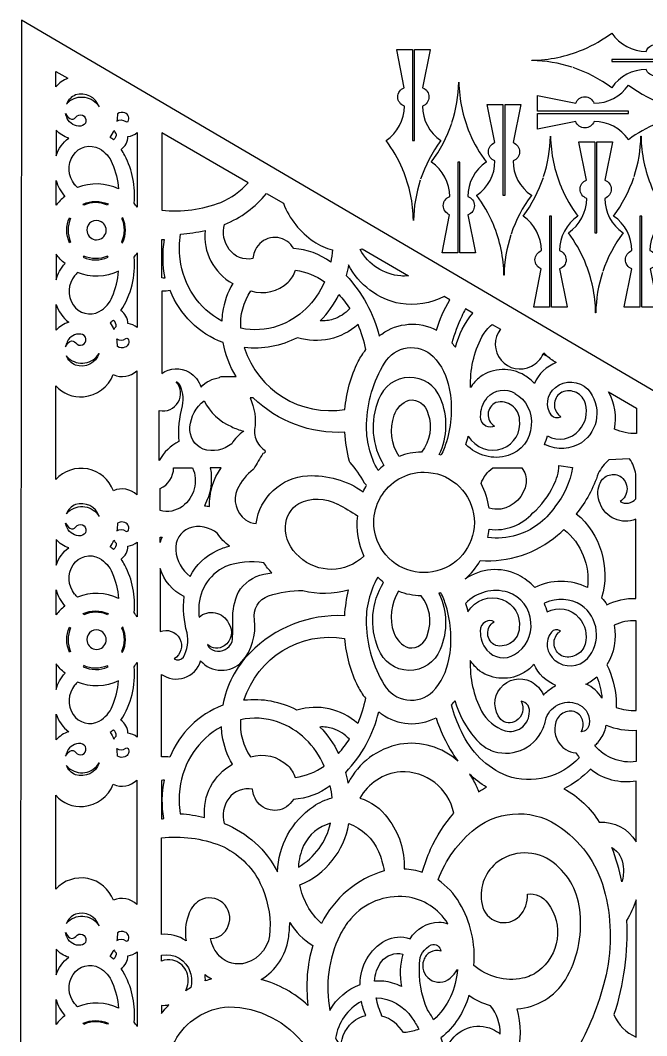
# Model space of a CAD drawing. Header units: millimetres. Extents: x 0 to 3267, y -2436 to 1998.
# Drawn here: x 2 to 604, y 1023 to 1998 of the extents above; entities that cross this region are included whole.
import ezdxf

# ---------------------------------------------------------------- set-up
doc = ezdxf.new("R2010")
doc.units = ezdxf.units.MM
doc.layers.get('0').update_dxf_attribs({"color": 70})

msp = doc.modelspace()

# ---------------------------------------------------------------- linework, layer by layer
for points in [[(731.98, 381.96), (731.98, 1570.68), (3.25, 1998.28), (2.02, 799.35)], [(504.5, 1677.62), (508.73, 1675.16)]]:
    msp.add_lwpolyline(points)
for points in [[(532.21, 1953.2, 0.075188), (493.49, 1959.65, -0.984999), (493.49, 1959.83, 0.095578), (542.16, 1969.98), (542.96, 1970.32, 0.060023), (570.16, 1986, -0.427199), (570.29, 1985.98, 0.246783), (603.32, 1968.43, -0.711573), (620.93, 1968.56), (657.48, 1975.83, -0.472994), (657.59, 1975.74, 0.00008), (657.59, 1960.84, -0.414262), (657.5, 1960.75), (570.31, 1960.75), (570.31, 1958.73), (657.5, 1958.73, -0.414216), (657.59, 1958.64), (657.59, 1943.74, -0.472994), (657.48, 1943.65), (620.9, 1950.93, -0.701731), (603.36, 1951.05, 0.248166), (570.29, 1933.51, -0.427814), (570.16, 1933.48, 0.080411), (533.01, 1952.93)], [(386.29, 1844.69, 0.075188), (379.83, 1805.98, -0.984999), (379.65, 1805.98, 0.095578), (369.5, 1854.65), (369.16, 1855.44, 0.060023), (353.49, 1882.65, -0.427199), (353.51, 1882.77, 0.246783), (371.06, 1915.8, -0.711573), (370.92, 1933.42), (363.65, 1969.96, -0.472994), (363.74, 1970.07, 0.00008), (378.64, 1970.07, -0.414262), (378.73, 1969.98), (378.73, 1882.79), (380.75, 1882.79), (380.75, 1969.98, -0.414216), (380.84, 1970.07), (395.74, 1970.07, -0.472994), (395.83, 1969.96), (388.55, 1933.38, -0.701731), (388.43, 1915.84, 0.248166), (405.98, 1882.77, -0.427814), (406, 1882.65, 0.080411), (386.55, 1845.49)], [(416.73, 1900.15, 0.075188), (423.18, 1938.86, -0.984999), (423.36, 1938.86, 0.095578), (433.52, 1890.19), (433.86, 1889.39, 0.060023), (449.53, 1862.19, -0.427199), (449.51, 1862.06, 0.246783), (431.96, 1829.03, -0.711573), (432.1, 1811.42), (439.36, 1774.87, -0.472994), (439.27, 1774.77, 0.00008), (424.37, 1774.77, -0.414262), (424.28, 1774.86), (424.28, 1862.04), (422.26, 1862.04), (422.26, 1774.86, -0.414216), (422.17, 1774.77), (407.27, 1774.77, -0.472994), (407.19, 1774.87), (414.47, 1811.46, -0.701731), (414.59, 1828.99, 0.248166), (397.04, 1862.06, -0.427814), (397.02, 1862.19, 0.080411), (416.47, 1899.35)], [(624.31, 1916.38, 0.075188), (663.02, 1909.92, -0.984999), (663.02, 1909.74, 0.095578), (614.35, 1899.59), (613.56, 1899.25, 0.060023), (586.35, 1883.58, -0.427199), (586.23, 1883.6, 0.246783), (553.2, 1901.15, -0.711573), (535.58, 1901.01), (499.04, 1893.75, -0.472994), (498.93, 1893.83, 0.00008), (498.93, 1908.73, -0.414262), (499.02, 1908.82), (586.21, 1908.82), (586.21, 1910.84), (499.02, 1910.84, -0.414216), (498.93, 1910.93), (498.93, 1925.83, -0.472994), (499.04, 1925.92), (535.62, 1918.64, -0.701731), (553.16, 1918.52, 0.248166), (586.23, 1936.07, -0.427814), (586.35, 1936.09, 0.080411), (623.51, 1916.64)], [(473.29, 1792.04, 0.075188), (466.83, 1753.33, -0.984999), (466.65, 1753.33, 0.095578), (456.5, 1802), (456.16, 1802.8, 0.060023), (440.49, 1830, -0.427199), (440.51, 1830.13, 0.246783), (458.06, 1863.16, -0.711573), (457.92, 1880.77), (450.66, 1917.31, -0.472994), (450.74, 1917.42, 0.00008), (465.64, 1917.42, -0.414262), (465.73, 1917.33), (465.73, 1830.15), (467.75, 1830.15), (467.75, 1917.33, -0.414216), (467.84, 1917.42), (482.74, 1917.42, -0.472994), (482.83, 1917.31), (475.55, 1880.73, -0.701731), (475.43, 1863.2, 0.248166), (492.98, 1830.13, -0.427814), (493, 1830, 0.080411), (473.55, 1792.84)], [(504.82, 1848.15, 0.075188), (511.28, 1886.86, -0.984999), (511.46, 1886.86, 0.095578), (521.61, 1838.19), (521.95, 1837.39, 0.060023), (537.62, 1810.19, -0.427199), (537.6, 1810.06, 0.246783), (520.05, 1777.03, -0.711573), (520.19, 1759.42), (527.45, 1722.87, -0.472994), (527.37, 1722.77, 0.00008), (512.47, 1722.77, -0.414262), (512.38, 1722.86), (512.38, 1810.04), (510.36, 1810.04), (510.36, 1722.86, -0.414216), (510.27, 1722.77), (495.37, 1722.77, -0.472994), (495.28, 1722.87), (502.56, 1759.46, -0.701731), (502.68, 1776.99, 0.248166), (485.13, 1810.06, -0.427814), (485.11, 1810.19, 0.080411), (504.56, 1847.35)], [(591.73, 1848.15, 0.075188), (598.18, 1886.86, -0.984999), (598.36, 1886.86, 0.095578), (608.52, 1838.19), (608.86, 1837.39, 0.060023), (624.53, 1810.19, -0.427199), (624.51, 1810.06, 0.246783), (606.96, 1777.03, -0.711573), (607.1, 1759.42), (614.36, 1722.87, -0.472994), (614.27, 1722.77, 0.00008), (599.37, 1722.77, -0.414262), (599.28, 1722.86), (599.28, 1810.04), (597.26, 1810.04), (597.26, 1722.86, -0.414216), (597.17, 1722.77), (582.27, 1722.77, -0.472994), (582.19, 1722.87), (589.47, 1759.46, -0.701731), (589.59, 1776.99, 0.248166), (572.04, 1810.06, -0.427814), (572.02, 1810.19, 0.080411), (591.47, 1847.35)], [(561.38, 1756.04, 0.075188), (554.92, 1717.33, -0.984999), (554.74, 1717.33, 0.095578), (544.59, 1766), (544.25, 1766.8, 0.060023), (528.58, 1794, -0.427199), (528.6, 1794.13, 0.246783), (546.15, 1827.16, -0.711573), (546.01, 1844.77), (538.75, 1881.31, -0.472994), (538.83, 1881.42, 0.00008), (553.73, 1881.42, -0.414262), (553.82, 1881.33), (553.82, 1794.15), (555.84, 1794.15), (555.84, 1881.33, -0.414216), (555.93, 1881.42), (570.83, 1881.42, -0.472994), (570.92, 1881.31), (563.64, 1844.73, -0.701731), (563.52, 1827.2, 0.248166), (581.07, 1794.13, -0.427814), (581.09, 1794, 0.080411), (561.64, 1756.84)], [(479.4, 1003.15, 0.137766), (479.29, 1048.55, 0.241384), (525.66, 1076.41, 0.005192), (525.68, 1076.45, 0.159784), (539.86, 1140.31, 0.217938), (513.94, 1189.03, 0.3489), (458.94, 1188.3, 0.004184), (458.91, 1188.28, 0.280726), (445.7, 1148.68, 0.604821), (481.48, 1137.43, 0.006251), (481.52, 1137.47, 0.211321), (489.18, 1158.72, -0.275499), (508.84, 1150.1, 0.004729), (508.86, 1150.07, -0.412638), (499.35, 1084.35, -0.103016), (484.61, 1077.88, -0.234399), (437.89, 1090.17, 0.153399), (424.04, 1150.13, 0.001419), (424.03, 1150.14, 0.106872), (403.35, 1172.33, -0.136898), (439.21, 1221.66, -0.338236), (521.93, 1222.11, 0.005613), (521.96, 1222.08, -0.182572), (563.94, 1158.74, 0.003822), (563.94, 1158.71, -0.122379), (563.59, 1076.18, 0.001571), (563.59, 1076.17, -0.072228), (535.42, 1006.78, 0.431154)]]:
    msp.add_lwpolyline(points, format="xyb")
for points in [[(47.55, 1942.59, 0.107867), (36.1, 1934.42), (36.1, 1949.23)], [(46.36, 1917.58, -0.072653), (48.21, 1919.76, -0.001702), (48.22, 1919.76, -0.462228), (77.87, 1915.2, 0.40568), (55.1, 1926.55, 0.202051)], [(45.51, 1908.77, 0.169709), (49.74, 1903.81, 0.394398), (55.28, 1905.05, 0.000225), (55.28, 1905.05, -1.59835), (60.11, 1896.62, 0.009469), (60.03, 1896.62, -0.32586), (47.15, 1904.08, 0.016813), (47.09, 1904.2, -0.075408)], [(94.7, 1901.26, -0.320271), (103.34, 1901.02, -0.004628), (103.37, 1901, 0.385879), (105.49, 1901.15, 0.469381), (102.59, 1909.29, -0.001752), (102.58, 1909.3, 0.232572), (95.26, 1908.57, -0.04732)], [(36.37, 1868.19, -0.157722), (48.54, 1885.05, -0.132017), (36.37, 1892.85)], [(91.98, 1892.24, 0.124616), (94.17, 1889.31, -0.18109), (91.69, 1883.27, 0.025283), (88.38, 1885.78, 0.047702)], [(114.21, 1890.36), (114.21, 1818.66, 0.0299), (111.34, 1822.72, 0.144664), (102.46, 1868.35, 0.003754), (102.45, 1868.38, 0.033936), (98.8, 1874.16, 0.23668), (105.44, 1886.6, 0.143941)], [(220.9, 1842.07), (137.93, 1890.18), (137.93, 1815.92, 0.119625), (194.78, 1823.36, 0.105845)], [(54.24, 1840.51, -0.327772), (52.77, 1868.52, 0.001268), (52.78, 1868.52, -0.389955), (77.9, 1874.97, -0.169114), (90.4, 1860.84, -0.071935), (96.51, 1836.23, 0.212255), (56.88, 1837.47, -0.025664), (54.26, 1840.48, 0.005122)], [(36.37, 1844.51, 0.10604), (44.87, 1828.88, 0.077084), (36.37, 1820.61)], [(258.05, 1786.18, 0.487412), (226.95, 1775.78, 0.067288), (225.37, 1769.33, -0.295252), (202.67, 1778.19), (202.66, 1778.2, -0.226827), (198.14, 1802.22, 0.129416), (238.49, 1831.87), (254.75, 1822.44, 0.152544), (283.97, 1785.78, 0.09263), (301.9, 1777.64, -0.02833), (300.2, 1765.96, 0.146407), (264.65, 1778.98, 0.109788), (258.1, 1786.15)], [(62.91, 1820.62), (62.29, 1821.71, -0.213387), (86.27, 1821.79), (85.64, 1820.7, 0.210982)], [(50.38, 1785.23), (49.29, 1784.6, -0.213387), (49.21, 1808.58), (50.3, 1807.95, 0.210982)], [(66.03, 1796.7, 1.753835), (79.83, 1804.74, -0.005242), (79.79, 1804.76, 0.584154), (66.03, 1796.74, -0.005242)], [(99.27, 1785.23), (100.35, 1784.6, 0.213387), (100.43, 1808.58), (99.34, 1807.95, -0.210982)], [(179.47, 1796.34, 0.29831), (206.09, 1745.31, 0.092799), (196.34, 1717.5, 0), (196.34, 1717.5, 0), (196.34, 1717.5, 0), (196.34, 1717.5), (196.34, 1717.5), (196.34, 1717.5), (196.34, 1717.5), (196.34, 1717.5), (196.34, 1717.5), (196.34, 1717.5), (196.34, 1717.5), (196.34, 1717.5), (196.34, 1717.5, 0), (196.34, 1717.5, 0), (196.34, 1717.5, 0), (196.34, 1717.5, 0.025294), (195.5, 1709.24, -0.244348), (155.66, 1768.74, 0.003778), (155.66, 1768.77, -0.070881), (156.03, 1792.8, 0.041323)], [(137.93, 1787.63, 0.004265), (140.17, 1787.54, 0.09327), (140.88, 1750.66, -0.040252), (137.93, 1750.77)], [(374.87, 1752.79, -0.037183), (367.46, 1752.6, -0.248804), (328.52, 1777.95, 0.010232), (330.45, 1778.54)], [(36.37, 1748.94, -0.10692), (44.96, 1764.66, -0.074087), (36.37, 1773.6)], [(62.91, 1771.73), (62.29, 1770.65, 0.213387), (86.27, 1770.57), (85.64, 1771.66, -0.210982)], [(114.21, 1774.76), (114.21, 1703.06, 0.143941), (105.44, 1706.83, 0.240026), (98.63, 1719.38, 0.169709), (111.35, 1770.72, 0.029874)], [(54.24, 1752.91, 0.327772), (52.77, 1724.91, -0.001268), (52.78, 1724.9, 0.389955), (77.9, 1718.46, 0.169114), (90.4, 1732.59, 0.071935), (96.51, 1757.2, -0.212255), (56.88, 1755.95, 0.025664), (54.26, 1752.95, -0.005122)], [(266.41, 1758.06, -0.116466), (294.14, 1747.14, -0.214872), (249.59, 1704.58, -0.135827), (213.94, 1702.46, -0.170616), (223.56, 1738.21, 0.270764), (259.35, 1746.57, 0.007454), (259.39, 1746.61, 0.116847)], [(367.13, 1726.09, -0.232675), (317.38, 1763.3, -0.022974), (314.94, 1753.12, -0.134479), (346.71, 1694.94, -0.014453), (349.34, 1696.86, -0.28531), (401.83, 1700.53, -0.055841), (414.6, 1729.75), (409.2, 1732.88, -0.163801), (367.17, 1726.08)], [(164.26, 1660.17, -0.169319), (175.64, 1645.83, -0.186377), (193.36, 1654.91, -0.269563), (195.1, 1655.93), (209.24, 1655.93, -0.089278), (196.88, 1688.64, -0.213144), (146.11, 1738.6, -0.059492), (137.93, 1738.04), (137.93, 1658.93, -0.289844), (164.17, 1660.22, -0.012247)], [(290.19, 1709.5, 0.084729), (308.02, 1734.89, -0.043446), (318.49, 1721.22, -0.13138), (302.57, 1711.05, 0), (302.57, 1711.05), (302.57, 1711.05, 0), (302.57, 1711.05, -0.091525)], [(36.37, 1725.25, 0.158442), (48.64, 1708.3, 0.130583), (36.37, 1700.47)], [(426.12, 1713.68, 0.04527), (416.62, 1688.32, -0.02163), (419.97, 1684.11, -0.10039), (436.61, 1716.99), (429.8, 1720.94, 0.024163), (426.15, 1713.74)], [(91.98, 1701.18, -0.124616), (94.17, 1704.11, 0.18109), (91.69, 1710.15, -0.025283), (88.38, 1707.64, -0.047702)], [(333.89, 1681.84, 0.054675), (326.47, 1706.07, -0.264039), (268.18, 1693.32, -0.14773), (217.23, 1683.85, 0.37369), (313.93, 1624.36, -0.09809), (326.69, 1670.53, -0.001542), (326.69, 1670.54, -0.047973)], [(493.02, 1665.89, 0.15399), (504.5, 1677.62, 0.012057), (505.06, 1678.81, 0.031421), (508.73, 1675.16, 0.038719), (513.84, 1671.35), (513.86, 1671.34, 0.023278), (516.95, 1669.58, 0.191038), (495.9, 1649.33, 0.071641), (486.55, 1657.05), (486.54, 1657.06, 0.296635), (443.8, 1655.7, 0.020151), (443.67, 1655.6, 0.077038), (434.64, 1645.47, -0.131628), (445.56, 1694.16, -0.10067), (455.33, 1706.13), (463.34, 1701.49, 0.803209), (492.99, 1665.88)], [(45.51, 1684.65, -0.169709), (49.74, 1689.62, -0.394398), (55.28, 1688.37, -0.000225), (55.28, 1688.37, 1.59835), (60.11, 1696.8, -0.009469), (60.03, 1696.81, 0.32586), (47.15, 1689.35, -0.016813), (47.09, 1689.23, 0.075408)], [(94.7, 1692.17, 0.320271), (103.34, 1692.4, 0.004628), (103.37, 1692.43, -0.385879), (105.49, 1692.27, -0.469381), (102.59, 1684.13, 0.001752), (102.58, 1684.13, -0.232572), (95.26, 1684.85, 0.04732)], [(46.36, 1675.85, 0.072653), (48.21, 1673.67, 0.001702), (48.22, 1673.66, 0.462228), (77.87, 1678.22, -0.40568), (55.1, 1666.88, -0.202051)], [(404.46, 1581.03, 0.217058), (405.7, 1635.13, 0.69176), (346.28, 1634.05, 0.242094), (351.36, 1570.59, 0.031649), (345.82, 1565.65, -0.141774), (334.7, 1610.63, 0.003779), (334.7, 1610.66, -0.132356), (351.91, 1668.9, 0.004785), (351.93, 1668.93, -0.485158), (398.8, 1675.35, -0.141203), (414.09, 1644.56, 0.004366), (414.1, 1644.52, -0.125877), (411.39, 1593.22, 0), (411.39, 1593.22), (411.39, 1593.22, 0), (411.39, 1593.22, -0.034434), (406.4, 1580.43, 0.007016)], [(91.37, 1657.8, 0.310382), (113.94, 1661.63), (113.94, 1542.22, 0.306898), (91.46, 1546.26, 0.562794), (36.1, 1556.96), (36.1, 1647.22, 0.245573), (62.77, 1636.56, 0.282449)], [(135.54, 1575.38), (135.54, 1623.25, 0.719016), (151.85, 1651.02, -0.153265), (154.16, 1649.42, -0.185165), (157.48, 1627.85, 0.089691), (154.32, 1593.7, 0.143992)], [(508.37, 1598.97, 0.354886), (539.07, 1604.5, 0.253376), (544.88, 1629.87, 0.451638), (522.48, 1641.07, 0.029103), (522.27, 1640.97, 0.498747), (519.1, 1619.12, 0.007084), (519.14, 1619.08, 0.062982), (521.4, 1617.41, -0.019371), (520.9, 1617.08, -0.345913), (512.56, 1618.27, -0.412622), (516.03, 1645.49, 0.004761), (516.06, 1645.52, -0.386346), (547.22, 1643.75, -0.446851), (541.32, 1592.44, -0.2518), (506.56, 1590.27, 0.00939), (506.49, 1590.3, -0.005748), (505.57, 1590.7, 0.036242)], [(449.36, 1608.31, -0.277058), (444.27, 1617.27, 0.012713), (444.27, 1617.37, -0.182089), (450.64, 1635.75, -0.36783), (477.24, 1639.87, 0.005785), (477.28, 1639.85, -0.296853), (492.82, 1608.93, 0.015282), (492.81, 1608.8, -0.311381), (470.79, 1580.08, -0.283946), (430.08, 1590.82, 0.018982), (432.4, 1598.85, 0.35807), (465.32, 1586.82, 0.008805), (465.38, 1586.84, 0.346203), (481.71, 1614.58, 0.470684), (459.21, 1631.12, 0.045317), (458.87, 1630.99, 0.604523), (457.6, 1608.38, -0.253055)], [(593.99, 1625.73), (593.99, 1601.33, -0.125877), (573.01, 1605.52, 0.172197), (567.2, 1641.26)], [(216.64, 1603.44, 0.096814), (205.11, 1591.46, -0.260405), (177.77, 1586.19, -0.327803), (165.02, 1607.5, 0.00496), (165.03, 1607.54, -0.21631), (178.77, 1632.67, 0.175088), (204.76, 1607.83, 0.049621)], [(230.83, 1591.13, 0.100397), (236.31, 1585.66, -0.754787), (235.14, 1581.98, 0.014683), (226.4, 1567.37, -0.102602), (225.87, 1566.75, 0.12157), (210.49, 1547.6, 0.350591), (218.33, 1518.36, 0.141572), (228.63, 1514.91, -0.357271), (277.8, 1560.68, -0.003501), (277.83, 1560.68, -0.165977), (331.44, 1545.28, -0.024418), (334.68, 1551.43, 0.007629), (332.74, 1553.53, -0.070618), (332.42, 1553.99, 0.066406), (318.79, 1573.44, -0.121522), (318.32, 1574.28, -0.049445), (313.73, 1602.54, -0.208621), (225.69, 1635.48), (222.73, 1635.48, -0.152633), (227.02, 1605.1, 0.171634), (230.81, 1591.16, -0.004706)], [(387.45, 1583.45, 0.097545), (365.85, 1579.11, -0.232435), (361.22, 1618.76, 0.003442), (361.23, 1618.79, -0.226304), (375.49, 1633.44, -0.389825), (393.49, 1620.85, 0.033803), (393.57, 1620.59, -0.263552)], [(567.54, 1575.97, 0.096013), (557.27, 1562.82, -0.091296), (536.19, 1524.23, -0.297001), (560.51, 1443.47, -0.04542), (565.55, 1436.64, -0.126598), (593.38, 1442.77), (593.38, 1519, -0.424291), (559.03, 1533.92, -0.190487), (558.4, 1552.24, -0.457936), (578.01, 1560.39, -0.025592), (578.19, 1560.29, -0.548548), (578.19, 1535.8, 0.340839), (593.38, 1538.34), (593.38, 1562.26, 0.107769), (587.32, 1576.91)], [(149.26, 1568.33), (167.54, 1568.33, -0.348479), (157.8, 1531.24, -0.231987), (136.29, 1527.32), (136.29, 1548.41, 0.300687)], [(195.12, 1568.33), (184.52, 1568.33, -0.175062), (178.91, 1531.83, -0.032863), (183.82, 1531.02, -0.164571)], [(389.95, 1564.07, -1.732051), (348.16, 1491.68, -0.57735)], [(455.9, 1568.33), (483.78, 1568.33, -0.206708), (487.89, 1553.81, 0.00062), (487.89, 1553.8, -0.329925), (463.7, 1528.68, -0.108884), (452.41, 1529.44, 0.091256), (444.63, 1553.12, -0.149984)], [(519.5, 1570.49), (532.43, 1568.64, -0.139264), (515.3, 1530.46, 0.025431), (515.17, 1530.3, -0.171315), (478.75, 1503.48, 0), (478.75, 1503.48), (478.75, 1503.48, 0), (478.75, 1503.48, -0.110542), (451.11, 1501.4, 0.027021), (452.51, 1509.21, 0.248531), (494.37, 1524.96, 0.112138), (514.14, 1551.36, 0.126038)], [(46.36, 1524.04, -0.072653), (48.21, 1526.21, -0.001702), (48.22, 1526.22, -0.462228), (77.87, 1521.66, 0.40568), (55.1, 1533.01, 0.202051)], [(325.89, 1522.07, 0.138536), (332.02, 1483.47, -0.402937), (270.12, 1482.86, 0.018013), (270.01, 1482.95, -0.230932), (256.64, 1511.89, -0.249123), (269.46, 1533.99, -0.248341), (306.91, 1533.32, 0.011255), (306.99, 1533.28, -0.037678)], [(45.51, 1515.23, 0.169709), (49.74, 1510.27, 0.394398), (55.28, 1511.51, 0.000225), (55.28, 1511.51, -1.59835), (60.11, 1503.08, 0.009469), (60.03, 1503.07, -0.32586), (47.15, 1510.53, 0.016813), (47.09, 1510.66, -0.075408)], [(94.7, 1507.71, -0.320271), (103.34, 1507.48, -0.004628), (103.37, 1507.46, 0.385879), (105.49, 1507.61, 0.469381), (102.59, 1515.75, -0.001752), (102.58, 1515.75, 0.232572), (95.26, 1515.03, -0.04732)], [(203.02, 1493.15, -0.096814), (191.49, 1505.13, 0.260405), (164.15, 1510.4, 0.327803), (151.4, 1489.1, -0.00496), (151.41, 1489.06, 0.21631), (165.15, 1463.93, -0.175088), (191.14, 1488.77, -0.049621)], [(429.26, 1461.29, 0.081364), (443.95, 1479.31, 0.199191), (518.05, 1503.59, 0.017914), (524.35, 1509.1, -0.259204), (546.83, 1453.3, 0.232695), (496.21, 1453.3, 0.095159), (480.23, 1465.44, 0.00278), (480.21, 1465.45), (480.21, 1465.45), (480.21, 1465.45), (480.21, 1465.45, 0), (480.21, 1465.45, 0.271639)], [(36.37, 1474.64, -0.157722), (48.54, 1491.51, -0.132017), (36.37, 1499.31)], [(91.98, 1498.7, 0.124616), (94.17, 1495.77, -0.18109), (91.69, 1489.73, 0.025283), (88.38, 1492.24, 0.047702)], [(114.21, 1496.82), (114.21, 1425.12, 0.0299), (111.34, 1429.17, 0.144664), (102.46, 1474.8, 0.003754), (102.45, 1474.83, 0.033936), (98.8, 1480.62, 0.23668), (105.44, 1493.06, 0.143941)], [(136.29, 1496.59), (136.29, 1501.58, 0.011157), (138.15, 1501.52, 0.026756)], [(54.24, 1446.97, -0.327772), (52.77, 1474.97, 0.001268), (52.78, 1474.98, -0.389955), (77.9, 1481.42, -0.169114), (90.4, 1467.29, -0.071935), (96.51, 1442.68, 0.212255), (56.88, 1443.93, -0.025664), (54.26, 1446.94, 0.005122)], [(236.04, 1476.99, 0.13523), (199.27, 1473.44, 0.306676), (173.48, 1430.29, -0.005877), (173.48, 1430.24, 0.005295), (173.72, 1424.89, -0.494401), (202.1, 1418.98, -0.411091), (197.93, 1397.25, -0.005013), (197.9, 1397.23, -0.341062), (181.83, 1398.46, 0.259635), (188.81, 1392.46, -0.004792), (188.84, 1392.46, 0.361914), (205.55, 1401.02, 0.038851), (206.21, 1422.27, -0.00124), (206.21, 1422.28, -0.119873), (211.44, 1448.54, -0.02414), (211.53, 1448.71, -0.21346), (235.9, 1466.04, -0.03778), (243.76, 1467.34, -0.057311)], [(136.29, 1471.67), (136.29, 1410.92, -0.919438), (149.88, 1384.69, 0.381474), (158.67, 1386.48, 0.186844), (162.28, 1409.69, -0.093567), (159.31, 1444.55, -0.208472)], [(404.12, 1447.7, -0.217058), (405.36, 1393.61, -0.69176), (345.95, 1394.69, -0.242094), (351.02, 1458.15, -0.031649), (345.48, 1463.08, 0.141774), (334.36, 1418.11, -0.003779), (334.36, 1418.08, 0.132356), (351.58, 1359.84, -0.004785), (351.6, 1359.8, 0.485158), (398.46, 1353.39, 0.141203), (413.75, 1384.18, -0.004367), (413.76, 1384.21, 0.125877), (411.06, 1435.51, 0), (411.06, 1435.51), (411.06, 1435.51, 0), (411.06, 1435.51, 0.034434), (406.06, 1448.31, -0.007016)], [(36.37, 1450.97, 0.10604), (44.87, 1435.33, 0.077084), (36.37, 1427.06)], [(273.46, 1450.48, 0.131789), (317.11, 1450.98, 0.043284), (313.39, 1426.18, 0.212495), (222.73, 1390.67, 0.001491), (222.72, 1390.67, 0.148599), (196.54, 1340.1, 0.213141), (145.77, 1290.14, 0.059492), (137.59, 1290.7), (137.59, 1369.81, 0.507472), (175.16, 1382.51, 0.003083), (175.28, 1382.85, 0.440894), (214.92, 1382.03, 0.012219), (214.99, 1382.1, 0.214621), (226.9, 1422.15, 0.012596), (226.89, 1422.25, -0.375867), (240.62, 1445.3, -0.07568)], [(387.12, 1445.29, -0.097545), (365.51, 1449.63, 0.232435), (360.88, 1409.97, -0.003442), (360.89, 1409.95, 0.226304), (375.15, 1395.3, 0.389825), (393.15, 1407.89, -0.033803), (393.23, 1408.15, 0.263552)], [(449.02, 1420.42, 0.277058), (443.94, 1411.47, -0.012713), (443.94, 1411.37, 0.182089), (450.3, 1392.99, 0.36783), (476.9, 1388.87, -0.005785), (476.94, 1388.89, 0.296853), (492.48, 1419.81, -0.015282), (492.47, 1419.94, 0.311381), (470.46, 1448.66, 0.283946), (429.75, 1437.92, -0.018982), (432.06, 1429.88, -0.35807), (464.98, 1441.92, -0.008805), (465.05, 1441.9, -0.346203), (481.37, 1414.16, -0.470684), (458.87, 1397.62, -0.045317), (458.53, 1397.74, -0.604523), (457.26, 1420.35, 0.253055)], [(508.03, 1429.77, -0.354886), (538.73, 1424.23, -0.253376), (544.55, 1398.87, -0.451638), (522.15, 1387.67, -0.029103), (521.94, 1387.77, -0.498747), (518.76, 1409.62, -0.007084), (518.8, 1409.66, -0.062982), (521.06, 1411.32, 0.019371), (520.56, 1411.66, 0.345913), (512.22, 1410.47, 0.412622), (515.69, 1383.24, -0.004761), (515.72, 1383.22, 0.386346), (546.88, 1384.99, 0.446851), (540.98, 1436.29, 0.2518), (506.22, 1438.46, -0.00939), (506.15, 1438.43, 0.005748), (505.24, 1438.04, -0.036242)], [(62.91, 1427.07), (62.29, 1428.16, -0.213387), (86.27, 1428.24), (85.64, 1427.15, 0.210982)], [(50.38, 1391.68), (49.29, 1391.05, -0.213387), (49.21, 1415.03), (50.3, 1414.4, 0.210982)], [(99.27, 1391.68), (100.35, 1391.05, 0.213387), (100.43, 1415.03), (99.34, 1414.4, -0.210982)], [(572.67, 1417.06, -0.185013), (565.51, 1378.99, -0.103657), (574.4, 1345.63, 0), (574.4, 1345.63, 0), (574.4, 1345.63), (574.4, 1345.63), (574.4, 1345.63), (574.4, 1345.63), (574.4, 1345.63), (574.4, 1345.63), (574.4, 1345.63), (574.4, 1345.63), (574.4, 1345.63), (574.4, 1345.63, 0), (574.4, 1345.63, 0), (574.4, 1345.63, 0), (574.4, 1345.63, -0.022458), (574.47, 1337.97, 0.096879), (593.65, 1335.24), (593.65, 1421.25, 0.125877)], [(66.03, 1403.15, 1.753835), (79.83, 1411.19, -0.005242), (79.79, 1411.21, 0.584154), (66.03, 1403.19, -0.005242)], [(333.55, 1346.89, -0.054675), (326.13, 1322.66, 0.264039), (267.84, 1335.42, 0.14773), (216.9, 1344.89, -0.37369), (313.59, 1404.38, 0.09809), (326.35, 1358.21, 0.001542), (326.35, 1358.2, 0.047973)], [(36.37, 1355.4, -0.10692), (44.96, 1371.11, -0.074087), (36.37, 1380.06)], [(62.91, 1378.19), (62.29, 1377.1, 0.213387), (86.27, 1377.02), (85.64, 1378.11, -0.210982)], [(114.21, 1381.22), (114.21, 1309.52, 0.143941), (105.44, 1313.28, 0.240026), (98.63, 1325.83, 0.169709), (111.35, 1377.17, 0.029874)], [(516.62, 1359.16, -0.191038), (495.56, 1379.41, -0.071641), (486.21, 1371.69, -0.000429), (486.21, 1371.69), (486.21, 1371.69), (486.21, 1371.69), (486.21, 1371.69, 0), (486.21, 1371.69, -0.29669), (443.46, 1373.04, -0.020151), (443.34, 1373.14, -0.077038), (434.3, 1383.27, 0.131628), (445.22, 1334.57, 0.197907), (467.88, 1315.65, 0.467889), (490.91, 1331.77, -0.049319), (490.98, 1332.15, 0.467521), (483.06, 1343.92, -0.402522), (478.25, 1325.12, -0.359297), (463.72, 1326.38, -0.023968), (463.59, 1326.52, -0.819558), (492.66, 1362.86, -0.003436), (492.68, 1362.85, -0.166356), (504.72, 1349.93, -0.070271), (513.51, 1357.39, 0), (513.51, 1357.39), (513.51, 1357.39), (513.51, 1357.39), (513.51, 1357.39, 0), (513.51, 1357.39, -0.023381)], [(560.84, 1346.82, 0.161303), (545.35, 1360.49, 0.071114), (555.93, 1367.45, -0.074895)], [(54.24, 1359.37, 0.327772), (52.77, 1331.37, -0.001268), (52.78, 1331.36, 0.389955), (77.9, 1324.92, 0.169114), (90.4, 1339.04, 0.071935), (96.51, 1363.65, -0.212255), (56.88, 1362.41, 0.025664), (54.26, 1359.4, -0.005122)], [(507.27, 1327.99, -0.451609), (539.44, 1340.39, -0.320591), (548.48, 1322.01, 0.021031), (548.46, 1321.85, -0.389988), (540.78, 1314.72, 0.480644), (534.18, 1334.17, 0.038961), (533.88, 1334.25, 0.43401), (515.83, 1321.16, 0.301824), (525.99, 1297.6, 0.003818), (526.01, 1297.58, 0.130366), (535.62, 1294.58, 0.014562), (539.08, 1289.71, -0.295626), (469.45, 1272.2, -0.189429), (425.81, 1315, 0.007078), (425.79, 1315.05, -0.04527), (416.28, 1340.42, 0.02163), (419.63, 1344.63, 0.111045), (438.76, 1308.74, 0.119875), (453.38, 1297.17, 0.007148), (453.44, 1297.15), (453.44, 1297.15), (453.44, 1297.15, 0.409729), (503.72, 1316.98, 0.076421)], [(36.37, 1331.71, 0.158442), (48.64, 1314.76, 0.130583), (36.37, 1306.92)], [(266.07, 1270.68, 0.116466), (293.8, 1281.6, 0.214872), (249.25, 1324.15, 0.135826), (213.6, 1326.27, 0.170616), (223.22, 1290.53, -0.270764), (259.01, 1282.17, -0.007454), (259.05, 1282.13, -0.116847)], [(422.4, 1286.42, 0.228198), (366.83, 1302.66, 0.005172), (366.79, 1302.65, 0.232675), (317.05, 1265.44, 0.022974), (314.6, 1275.61, 0.134479), (346.37, 1333.79, 0.014453), (349.01, 1331.88, 0.28531), (401.49, 1328.21, 0.066648), (417.46, 1293.72, 0.02275)], [(179.13, 1232.4, -0.29831), (205.75, 1283.42, -0.092799), (196, 1311.24, 0), (196, 1311.24, 0), (196, 1311.24, 0), (196, 1311.24), (196, 1311.24), (196, 1311.24), (196, 1311.24), (196, 1311.24), (196, 1311.24), (196, 1311.24), (196, 1311.24), (196, 1311.24), (196, 1311.24, 0), (196, 1311.24, 0), (196, 1311.24, 0), (196, 1311.24, -0.025294), (195.16, 1319.49, 0.244348), (155.32, 1260, -0.003778), (155.32, 1259.97, 0.070881), (155.7, 1235.94, -0.041323)], [(289.85, 1319.24, -0.084729), (307.69, 1293.85, 0.043446), (318.15, 1307.52, 0.13138), (302.23, 1317.69, 0), (302.23, 1317.69), (302.23, 1317.69, 0), (302.23, 1317.69, 0.091525)], [(557.07, 1304.53, 0.096406), (563.8, 1316.65, 0), (563.8, 1316.65, 0), (563.8, 1316.65, 0), (563.8, 1316.65), (563.8, 1316.65), (563.8, 1316.65), (563.8, 1316.65), (563.8, 1316.65), (563.8, 1316.65), (563.8, 1316.65), (563.8, 1316.65), (563.8, 1316.65), (563.8, 1316.65, 0), (563.8, 1316.65, 0), (563.8, 1316.65, 0), (563.8, 1316.65, 0.029494), (564.93, 1320.98, 0.108917), (593.65, 1316.06), (593.65, 1285.97, -0.252961), (553.89, 1301.29, 0.032733), (557.05, 1304.52, 0.002569)], [(91.98, 1307.64, -0.124616), (94.17, 1310.57, 0.18109), (91.69, 1316.61, -0.025283), (88.38, 1314.1, -0.047702)], [(45.51, 1291.11, -0.169709), (49.74, 1296.07, -0.394398), (55.28, 1294.83, -0.000225), (55.28, 1294.83, 1.59835), (60.11, 1303.26, -0.009469), (60.03, 1303.26, 0.32586), (47.15, 1295.8, -0.016813), (47.09, 1295.68, 0.075408)], [(94.7, 1298.63, 0.320271), (103.34, 1298.86, 0.004628), (103.37, 1298.88, -0.385879), (105.49, 1298.73, -0.469381), (102.59, 1290.59, 0.001752), (102.58, 1290.58, -0.232572), (95.26, 1291.31, 0.04732)], [(46.36, 1282.3, 0.072653), (48.21, 1280.13, 0.001702), (48.22, 1280.12, 0.462228), (77.87, 1284.68, -0.40568), (55.1, 1273.33, -0.202051)], [(549.72, 1278.74, -0.088455), (524.28, 1259.95, -0.131444), (558.23, 1227.72, -0.287299), (593.65, 1208.93), (593.65, 1267.18, -0.214833)], [(355.23, 1231.52, -0.174511), (370.79, 1183.02, -0.072125), (388.25, 1179.85, -0.038941), (396.24, 1201.8, 0), (396.24, 1201.8), (396.24, 1201.8), (396.24, 1201.8), (396.24, 1201.8, 0), (396.24, 1201.8, -0.072184), (418.48, 1236.42, 0.369613), (367.12, 1276.13, 0.248804), (328.18, 1250.79, -0.172822)], [(433.47, 1273.96, -0.048947), (440.5, 1261.59, 0), (440.5, 1261.59, 0), (440.5, 1261.59, 0), (440.5, 1261.59), (440.5, 1261.59), (440.5, 1261.59), (440.5, 1261.59), (440.5, 1261.59), (440.5, 1261.59), (440.5, 1261.59), (440.5, 1261.59), (440.5, 1261.59), (440.5, 1261.59, 0), (440.5, 1261.59, 0), (440.5, 1261.59, 0), (440.5, 1261.59, -0.016382), (442.33, 1257.07, -0.027529), (450.04, 1261.34, -0.053868)], [(91.37, 1264.25, 0.310382), (113.94, 1268.09), (113.94, 1148.67, 0.306898), (91.46, 1152.71, 0.562794), (36.1, 1163.41), (36.1, 1253.68, 0.245573), (62.77, 1243.01, 0.282449)], [(137.59, 1231.11, -0.004265), (139.83, 1231.2, -0.09327), (140.54, 1268.08, 0.040252), (137.59, 1267.96)], [(299.86, 1262.78, -0.146407), (264.32, 1249.75, -0.109788), (257.76, 1242.59, -0.00655), (257.72, 1242.56), (257.72, 1242.56), (257.72, 1242.56), (257.72, 1242.56, 0), (257.72, 1242.56, -0.487429), (226.62, 1252.95, -0.067288), (225.03, 1259.41, 0.295252), (202.33, 1250.55, -0.001979), (202.32, 1250.53, 0.226827), (197.8, 1226.52, -0.181831), (249.12, 1180.03, -0.241542), (283.63, 1242.96, -0.09263), (301.56, 1251.09, 0.02833)], [(269.16, 1184.59, 0.210174), (299.94, 1226.76, 0.21708), (274.19, 1205.24, 0.094304)], [(270.53, 1167.53, 0.261107), (317.49, 1226.41, -0.207834), (346.14, 1199.59, 0.001898), (346.15, 1199.58, -0.066549), (351.57, 1180.97, 0.209368), (291.27, 1130.34, -0.157408)], [(137.59, 1119.97), (137.59, 1212.82, -0.119625), (194.45, 1205.38, -0.177083), (232.6, 1169.03, -0.12155), (241.88, 1124.21, 0.013895), (241.88, 1124.1, -0.336986), (218.8, 1092.6, 0.000126), (218.8, 1092.6, -0.276974), (193.49, 1099.1, 0.000333), (193.49, 1099.1, -0.153205), (184.79, 1115.97, 0.323103), (201.75, 1128.2, 0.713005), (174.32, 1152.56, 0.008801), (174.26, 1152.53, 0.186539), (163.5, 1138.49, 0.128188), (161.28, 1113.77, 0.175022)], [(579.97, 1170.6, 0.042513), (570.26, 1203.6, -0.256025), (581.22, 1184.95, 0.016999), (581.23, 1184.82, -0.093625)], [(328.58, 1071.98, -0.275356), (352.76, 1114.21, -0.010016), (352.83, 1114.25, -0.206088), (376.45, 1115.82, -0.247397), (404.06, 1131.77, -0.002894), (404.08, 1131.77, -0.103614), (412.79, 1130.19, 0.23626), (372.36, 1156.05, -0.000644), (372.36, 1156.05, 0.248055), (319.55, 1135.03, -0.002977), (319.53, 1135.01, 0.067444), (308.94, 1118.95, -0.000209), (308.94, 1118.95, 0.160126), (299.41, 1046.94, -0.176752)], [(572.33, 1042.97, 0.20197), (593.65, 1021.37), (593.65, 1153.26, -0.048913), (584.56, 1133.37, -0.08944)], [(46.36, 1130.49, -0.072653), (48.21, 1132.66, -0.001702), (48.22, 1132.67, -0.462228), (77.87, 1128.11, 0.40568), (55.1, 1139.46, 0.202051)], [(94.7, 1114.16, -0.320271), (103.34, 1113.93, -0.004628), (103.37, 1113.91, 0.385879), (105.49, 1114.06, 0.469381), (102.59, 1122.2, -0.001752), (102.58, 1122.21, 0.232572), (95.26, 1121.48, -0.04732)], [(282.95, 1109.21, 0.102655), (278.41, 1051.75, 0.12118), (233.45, 1076.69, 0.223417), (259.59, 1116.06, 0.038615), (260.88, 1131.3, 0.114134)], [(45.51, 1121.68, 0.169709), (49.74, 1116.72, 0.394398), (55.28, 1117.96, 0.000225), (55.28, 1117.96, -1.59835), (60.11, 1109.53, 0.009469), (60.03, 1109.53, -0.32586), (47.15, 1116.99, 0.016813), (47.09, 1117.11, -0.075408)], [(36.37, 1081.1, -0.157722), (48.54, 1097.96, -0.132017), (36.37, 1105.76)], [(91.98, 1105.15, 0.124616), (94.17, 1102.22, -0.18109), (91.69, 1096.18, 0.025283), (88.38, 1098.69, 0.047702)], [(114.21, 1103.27), (114.21, 1031.57, 0.0299), (111.34, 1035.62, 0.144664), (102.46, 1081.26, 0.003754), (102.45, 1081.29, 0.033936), (98.8, 1087.07, 0.23668), (105.44, 1099.51, 0.143941)], [(393.14, 1047.64, -0.114358), (385.54, 1092.02, 0.018523), (385.55, 1092.17, -0.301515), (396.89, 1109.88, -0.491042), (406.13, 1103.88, 0.414767), (389.57, 1095.21, 0.769902), (414.86, 1077.88, 0.000616), (414.87, 1077.88, 0.075421), (421.98, 1086.22, -0.192165), (399.06, 1037.85, 0.033168)], [(160.93, 1065.74, 0.044175), (162.28, 1069.74, 0.433665), (148.66, 1095.26, 0.00758), (148.6, 1095.27, 0.160641), (137.59, 1094.31), (137.59, 1099.91, -0.396862), (165.16, 1083.53, 0.007585), (165.18, 1083.47, -0.131236), (165.89, 1068.84, 0.015159)], [(368.16, 1069.91, 0.044609), (359.75, 1073.21, 0), (359.75, 1073.21, 0), (359.75, 1073.21, 0), (359.75, 1073.21), (359.75, 1073.21), (359.75, 1073.21), (359.75, 1073.21), (359.75, 1073.21), (359.75, 1073.21), (359.75, 1073.21), (359.75, 1073.21), (359.75, 1073.21), (359.75, 1073.21, 0), (359.75, 1073.21, 0), (359.75, 1073.21, 0), (359.75, 1073.21, 0.089938), (342.4, 1075.05, -0.145002), (348.96, 1093.88, -0.297381), (369.47, 1100.99, 0.116607)], [(54.24, 1053.42, -0.327772), (52.77, 1081.43, 0.001268), (52.78, 1081.43, -0.389955), (77.9, 1087.88, -0.169114), (90.4, 1073.75, -0.071935), (96.51, 1049.14, 0.212255), (56.88, 1050.38, -0.025664), (54.26, 1053.39, 0.005122)], [(179.52, 1081.5, 0.039942), (185.64, 1077.14, 0.018115), (179.77, 1075.29, 0.032349)], [(36.37, 1057.42, 0.10604), (44.87, 1041.79, 0.077084), (36.37, 1033.52)], [(310.03, 1011.74, -0.242178), (324.06, 1037.73, -0.000922), (324.07, 1037.73, -0.095627), (333.87, 1041.95, -0.05336), (329.79, 1055.53, 0.234656), (304.9, 1020.18, -0.011136)], [(370.09, 1025.61, 0.188498), (349.5, 1041.5, -0.049364), (343.96, 1059.06, -0.240981), (378.28, 1039.77, 0.00665), (378.31, 1039.73, -0.031196), (384.92, 1028.96, -0.075687), (372.78, 1025.8, 0), (372.78, 1025.8, 0), (372.78, 1025.8, 0), (372.78, 1025.8), (372.78, 1025.8), (372.78, 1025.8), (372.78, 1025.8), (372.78, 1025.8), (372.78, 1025.8), (372.78, 1025.8), (372.78, 1025.8), (372.78, 1025.8), (372.78, 1025.8, 0), (372.78, 1025.8, 0), (372.78, 1025.8, 0), (372.78, 1025.8, -0.016472)], [(409.85, 1004.93, -0.055659), (413.5, 1014.05, -0.395396), (455.71, 1028.97), (455.71, 1028.97), (455.71, 1028.97, -0.005739), (455.75, 1028.95, -0.065592), (463.17, 1024.22, 0.175303), (453.79, 1051.32, -0.080081), (432.82, 1061.16, -0.157283), (406.08, 1020.57, -0.03302)], [(144.69, 1052.14, -0.074912), (137.59, 1051.51), (137.59, 1043.83, -0.028355)], [(144.69, 1052.14, -0.074912), (137.59, 1051.51), (137.59, 1043.83, -0.028355)], [(290.06, 983.06, 0.365466), (243.86, 978.13, 0.338404), (178.69, 1007, 0.015048), (178.57, 1006.97, 0.218951), (137.59, 970.51), (137.59, 986.82, -0.056329), (150.34, 1017.17, 0.005753), (150.36, 1017.21, -0.26385), (202.24, 1050.29, -0.238453), (275.7, 1012.68, 0.001755), (275.71, 1012.67, -0.039141), (294.17, 983.1, 0), (294.17, 983.1), (294.17, 983.1), (294.17, 983.1), (294.17, 983.1, 0), (294.17, 983.1, -0.010184), (298.39, 974.58, 0.036377), (294.48, 979.57, 0.011246), (294.41, 979.63, 0.05996)], [(62.91, 1033.53), (62.29, 1034.62, -0.213387), (86.27, 1034.7), (85.64, 1033.61, 0.210982)]]:
    msp.add_lwpolyline(points, format="xyb", close=True)

doc.saveas('drawing.dxf')
